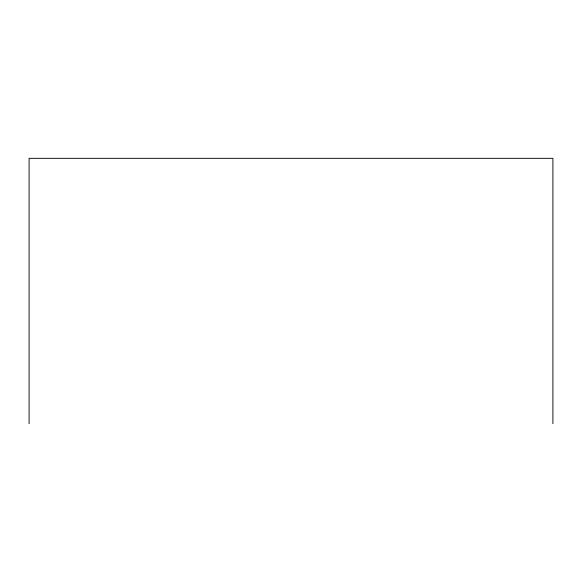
<?xml version="1.0" encoding="UTF-8"?>
<svg xmlns="http://www.w3.org/2000/svg" width="582" height="582" viewBox="0 0 582 582"><rect width="100%" height="100%" fill="white"/><g stroke="black" fill="none" stroke-linecap="round" stroke-linejoin="round"><path stroke-width="0.87" d="M552.9 423.667L552.9 158.333L29.1 158.333L29.1 423.667"/></g></svg>
